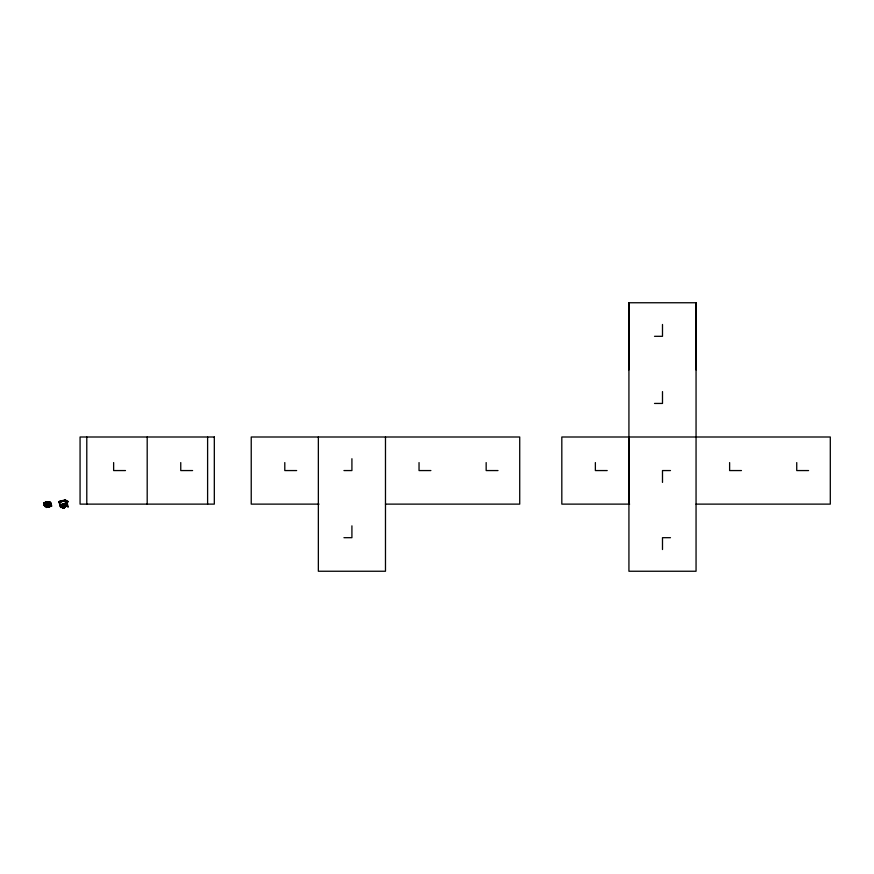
<?xml version="1.0" encoding="UTF-8"?>
<svg xmlns="http://www.w3.org/2000/svg" width="874" height="874" viewBox="0 0 874 874"><rect width="100%" height="100%" fill="white"/><g stroke="black" fill="none" stroke-linecap="round" stroke-linejoin="round"><path stroke-width="1.31" d="M628.93 504.123L628.93 437M628.93 369.877L628.93 302.754L696.054 302.754L696.054 571.246L628.93 571.246L628.93 302.754M696.054 369.877L696.054 302.754M65.517 505.948L65.758 506.636L68.052 501.479L65.058 499.83L58.831 501.709L61.147 506.844L61.158 506.188M64.283 507.324L62.841 507.728L64.283 507.324L64.829 506.21L64.545 504.768L62.841 504.484L62.065 505.817L62.906 507.488L64.184 507.401L64.949 505.806L63.54 504.32L62.229 505.117L63.529 507.652M65.528 506.614L64.894 504.549L62.852 503.795L61.53 505.106L61.726 507.291L63.015 508.264L65.255 507.226L65.55 505.522L64.534 504.178M61.53 505.106L61.486 506.658L63.015 508.264M47.218 503.785L46.125 504.549L46.06 505.97L47.6 506.789L48.791 506.188L48.507 503.817L47.141 503.588L46.53 504.429L46.06 505.97L47.6 506.789L48.791 506.188L47.054 506.603L47.283 502.561L44.618 503.97L43.853 502.845L46.256 501.84L49.589 501.862L50.911 503.763L49.578 506.658L46.409 507.302L45.317 505.423M50.179 503.14L51.271 503.5L51.588 506.232L46.912 507.193L47.01 506.614L44.629 506.45L44.836 505.096L43.7 505.117L48.463 506.854L49.72 506.756L50.419 504.866M46.235 503.02L47.283 502.561L48.059 503.326L46.879 502.55L46.235 503.02L46.53 504.429L44.618 503.97L46.256 501.84L45.087 504.069M65.255 507.226L64.894 504.549L63.649 503.708L62.054 504.254M61.202 501.239L62.917 500.573L62.709 501.447L60.929 501.49L60.962 502.769L59.978 500.857M62.065 505.817L62.742 504.746L64.173 504.735L62.906 507.488M66.686 504.123L66.642 505.019L64.752 505.664L64.25 504.659L68.052 501.479L65.616 500.944M59.793 506.527L60.546 504.604M60.819 507.565L61.595 505.871M66.61 504.549L66.992 503.959M44.836 505.096L44.629 506.45M64.403 500.671L65.058 499.83L66.195 500.977L64.261 500.736M66.642 504.855L67.309 503.5L68.096 506.909L65.572 504.659M50.004 504.571L51.271 503.5M60.634 504.659L60.098 505.052L61.147 506.844M45.109 502.583L45.721 502.637L43.853 502.845L44.432 505.707L46.53 504.429M44.618 503.97L45.601 503.38L44.924 503.73M50.495 506.013L46.409 507.302M49.141 504.964L48.256 504.582L50.911 503.763L50.605 502.364L48.092 501.894L50.255 502.637M49.283 502.419L50.605 502.364M654.517 336.315L662.492 336.315L662.492 324.473M654.517 403.438L662.492 403.438L662.492 391.596M125.485 470.562L113.631 470.562L113.631 462.575M192.597 470.562L180.754 470.562L180.754 462.575M296.647 470.562L284.793 470.562L284.793 462.575M343.941 470.562L351.916 470.562L351.916 458.719M430.882 470.562L419.039 470.562L419.039 462.575M498.005 470.562L486.163 470.562L486.163 462.575M607.222 470.562L595.369 470.562L595.369 462.575M670.478 470.562L662.492 470.562L662.492 482.404M741.458 470.562L729.615 470.562L729.615 462.575M808.581 470.562L796.738 470.562L796.738 462.575M319.032 504.123L251.231 504.123L251.231 437L519.724 437L519.724 504.123L385.478 504.123M629.608 504.123L561.818 504.123L561.818 437L830.3 437L830.3 504.123L696.054 504.123M343.941 537.685L351.916 537.685L351.916 525.842M670.478 537.685L662.492 537.685L662.492 549.528M62.841 504.484L64.042 504.495M64.381 508.155L62.666 508.122L61.388 506.33M63.015 504.44L64.523 504.79M48.256 504.582L50.495 504.986M46.125 504.549L48.551 504.691L48.791 506.188M66.5 503.282L67.309 503.5M45.317 505.904L48.026 506.975M44.432 505.707L46.486 506.614M64.665 501.752L66.479 502.572M59.552 504.374L62.338 505.762M64.184 507.401L62.742 504.746M46.202 506.57L46.912 507.193M66.719 505.096L68.096 506.909L66.326 504.385M62.917 500.573L63.485 501.359M64.173 504.735L64.949 505.806M45.623 505.849L46.661 507.543M51.588 506.232L51.205 504.407M58.831 501.709L59.967 504.582M61.322 505.423L61.65 506.385M51.074 504.047L51.195 504.855M49.884 505.106L50.015 506.407M385.478 437L385.478 571.246L318.354 571.246L318.354 437M207.608 437L207.608 504.123M147.193 437L147.193 504.123M86.788 437L86.788 504.123M214.316 437L80.069 437L80.069 504.123L214.316 504.123L214.316 437"/></g></svg>
